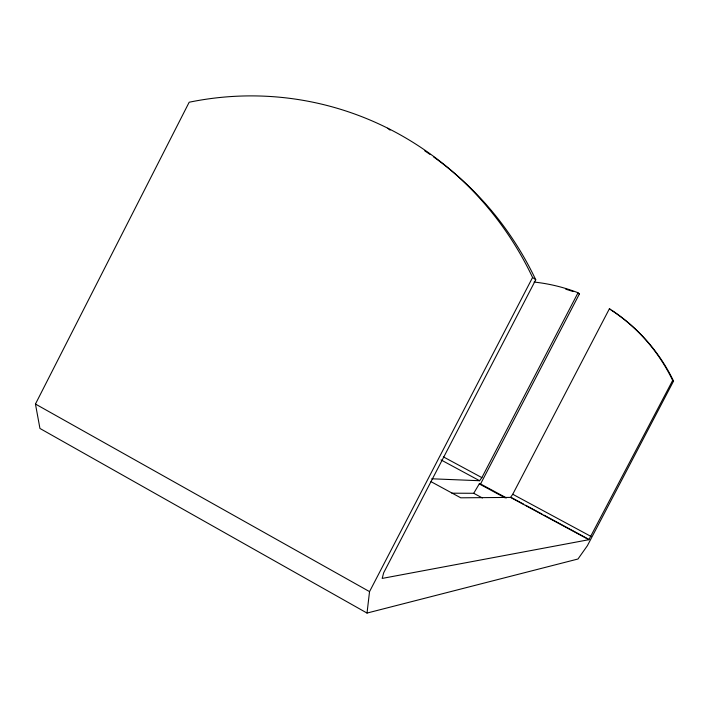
<?xml version="1.0" encoding="UTF-8"?>
<svg xmlns="http://www.w3.org/2000/svg" width="709" height="709" viewBox="0 0 709 709"><rect width="100%" height="100%" fill="white"/><g stroke="black" fill="none" stroke-linecap="round" stroke-linejoin="round"><path stroke-width="1.06" d="M367.023 613.063L369.54 591.625L532.583 277.458A333.319 318.456 -80.5 0 0 189.179 102.229L35.45 404.041L39.943 428.458L367.023 613.063L577.977 559.011L587.406 545.673L673.55 381.061A176.665 174.184 -86.5 0 0 611.699 310.445M433.66 156.973A329.836 315.354 -80.5 0 1 535.756 279.789L383.675 572.775L382.178 578.42L588.904 539.7L672.664 380.414A177.658 175.132 -86.4 0 0 610.476 309.399L609.394 308.778L512.749 494.262L510.515 497.408L460.753 497.815L430.992 481.65M431.754 478.788L479.594 480.729L481.872 477.618L578.012 292.79L576.878 292.294A177.658 175.132 -86.4 0 0 534.054 282.049M451.872 493.189L473.727 493.287L479.266 483.91L480.569 483.946L579.413 293.925L578.012 292.79M578.287 293.429L579.413 293.925M443.32 456.835L481.872 477.618M512.749 494.262L591.014 536.447M511.118 497.408L523.667 504.179M525.599 505.225L542.022 514.078M543.954 515.124L588.39 539.097M440.98 459.893L479.594 480.729M510.515 497.408L588.904 539.7M480.569 483.946L506.465 497.931M479.266 483.91L505.26 497.94M473.727 493.287L482.404 497.984M35.45 404.041L369.54 591.625M532.583 277.458L535.756 279.789M672.664 380.414L673.55 381.061M387.761 128.214L390.074 130.137M609.394 308.778L610.626 309.824M565.773 289.219A176.665 174.184 -86.5 0 1 573.111 291.559M424.797 150.857A329.836 315.354 -80.5 0 1 430.133 154.491"/></g></svg>
